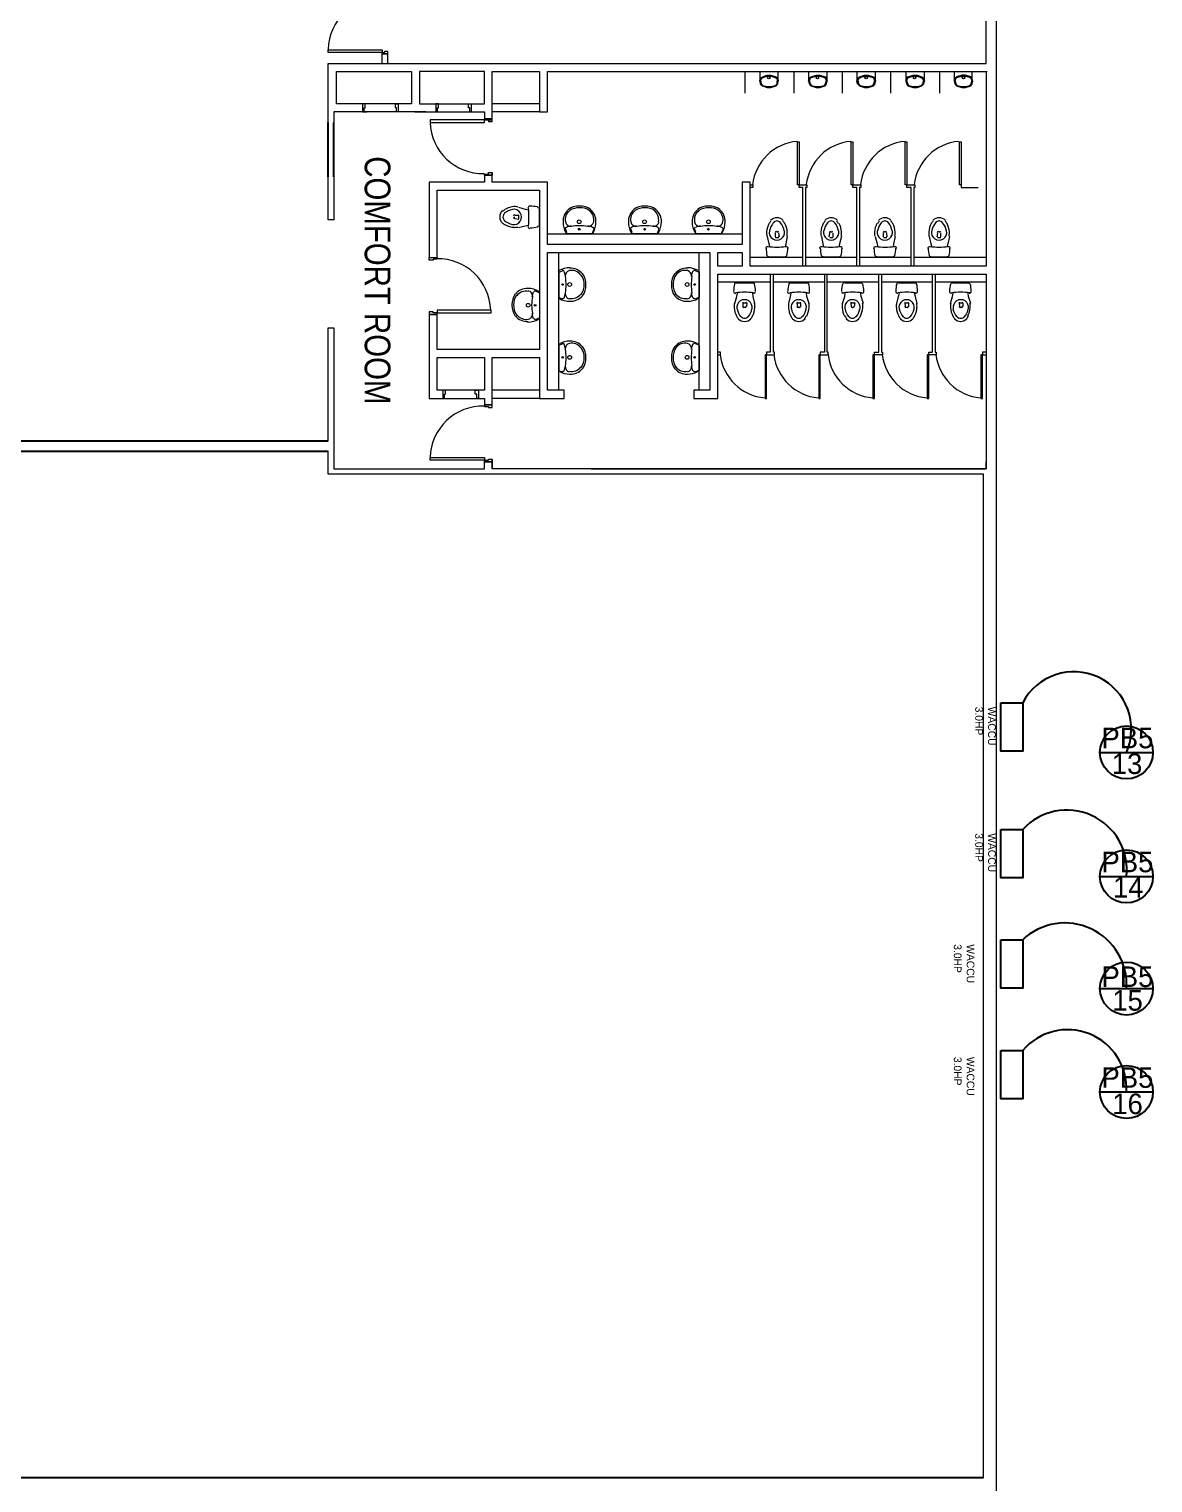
# Model space of a CAD drawing. Header units: inches. Extents: x -2 to 2474, y 1 to 287.
# Drawn here: x 1145.47 to 1180.82, y 175.76 to 221.48 of the extents above; entities that cross this region are included whole.
import ezdxf

# ---------------------------------------------------------------- set-up
doc = ezdxf.new("R2010")
doc.units = ezdxf.units.IN
doc.header["$MEASUREMENT"] = 0
for name, color, linetype in [('ACU', 6, 'Continuous'), ('NUMBER', 170, 'Continuous'), ('PDF_0', 7, 'Continuous'), ('PDF_Text', 7, 'Continuous'), ('POWER LINE', 1, 'Continuous'), ('TEXT', 82, 'Continuous')]:
    doc.layers.add(name, color=color, linetype=linetype)
doc.styles.add('PDF Arial Narrow', font='ARIALN.TTF')

msp = doc.modelspace()

# ---------------------------------------------------------------- linework, layer by layer
for p, q in [((1154.87163, 216.83072), (1154.87163, 218.53626)), ((1155.05557, 216.83072), (1155.05557, 218.53626)), ((1133.69965, 208.53209), (1154.87163, 208.53209)), ((1133.69965, 208.20936), (1154.87163, 208.20936)), ((1134.48876, 175.93119), (1175.23779, 175.93119)), ((1175.23779, 175.93119), (1175.48861, 175.93119))]:
    msp.add_line(p, q)
at = {"layer": 'PDF_0', "lineweight": 9}
for points in [[(1175.89493, 135.851), (1175.89493, 238.36735)], [(1156.56045, 220.39229), (1175.57221, 220.39229), (1175.57221, 227.3534)], [(1154.87163, 218.53626), (1154.87163, 220.39229), (1156.56045, 220.39229)], [(1156.57717, 220.39229), (1156.57717, 220.69327), (1156.74438, 220.69327), (1156.74438, 220.39229)], [(1159.7876, 219.12149), (1159.7876, 220.14147)], [(1160.03842, 218.5697), (1160.03842, 218.61986), (1160.03842, 220.14147), (1161.52659, 220.14147), (1161.52659, 218.87068), (1161.7774, 218.87068), (1161.7774, 220.14147), (1175.60565, 220.14147)], [(1167.98089, 220.14147), (1167.98089, 219.45591)], [(1168.44907, 220.14147), (1168.44907, 219.8405), (1168.46579, 219.75689), (1168.53268, 219.69001), (1168.68317, 219.63984), (1168.80021, 219.63984), (1168.96742, 219.69001), (1169.01759, 219.75689), (1169.03431, 219.8405), (1169.03431, 220.14147)], [(1168.44907, 219.8405), (1168.46579, 219.9241), (1168.53268, 219.97426), (1168.68317, 220.02443), (1168.80021, 220.02443), (1168.96742, 219.97426), (1169.01759, 219.9241), (1169.03431, 219.8405)], [(1168.48251, 219.82377), (1168.49924, 219.90738), (1168.5494, 219.95754), (1168.68317, 219.99098), (1168.80021, 219.99098), (1168.9507, 219.95754), (1169.00087, 219.90738), (1169.00087, 219.82377)], [(1169.51922, 220.14147), (1169.51922, 219.45591)], [(1169.9874, 220.14147), (1169.9874, 219.8405), (1170.00412, 219.75689), (1170.05429, 219.69001), (1170.2215, 219.63984), (1170.33854, 219.63984), (1170.50575, 219.69001), (1170.55592, 219.75689), (1170.57264, 219.8405), (1170.57264, 220.14147)], [(1169.9874, 219.8405), (1170.00412, 219.9241), (1170.05429, 219.97426), (1170.2215, 220.02443), (1170.33854, 220.02443), (1170.50575, 219.97426), (1170.55592, 219.9241), (1170.57264, 219.8405)], [(1170.02085, 219.82377), (1170.03757, 219.90738), (1170.07101, 219.95754), (1170.2215, 219.99098), (1170.33854, 219.99098), (1170.48903, 219.95754), (1170.52247, 219.90738), (1170.5392, 219.82377)], [(1171.04083, 220.14147), (1171.04083, 219.45591)], [(1171.50901, 220.14147), (1171.50901, 219.8405), (1171.52573, 219.75689), (1171.59262, 219.69001), (1171.74311, 219.63984), (1171.86015, 219.63984), (1172.02736, 219.69001), (1172.07753, 219.75689), (1172.09425, 219.8405), (1172.09425, 220.14147)], [(1171.74311, 219.63984), (1171.59262, 219.69001), (1171.52573, 219.75689), (1171.50901, 219.8405), (1171.52573, 219.9241), (1171.59262, 219.97426), (1171.74311, 220.02443), (1171.86015, 220.02443), (1172.02736, 219.97426), (1172.07753, 219.9241), (1172.09425, 219.8405)], [(1171.54245, 219.82377), (1171.55918, 219.90738), (1171.60934, 219.95754), (1171.74311, 219.99098), (1171.86015, 219.99098), (1172.01064, 219.95754), (1172.04408, 219.90738), (1172.0608, 219.82377)], [(1172.56243, 220.14147), (1172.56243, 219.45591)], [(1173.04734, 220.14147), (1173.04734, 219.8405), (1173.06406, 219.75689), (1173.11423, 219.69001), (1173.28144, 219.63984), (1173.39848, 219.63984), (1173.54897, 219.69001), (1173.61586, 219.75689), (1173.63258, 219.8405), (1173.63258, 220.14147)], [(1173.04734, 219.8405), (1173.06406, 219.9241), (1173.11423, 219.97426), (1173.28144, 220.02443), (1173.39848, 220.02443), (1173.54897, 219.97426), (1173.61586, 219.9241), (1173.63258, 219.8405)], [(1173.08078, 219.82377), (1173.09751, 219.90738), (1173.13095, 219.95754), (1173.28144, 219.99098), (1173.39848, 219.99098), (1173.53225, 219.95754), (1173.58241, 219.90738), (1173.59914, 219.82377)], [(1174.10076, 220.14147), (1174.10076, 219.45591)], [(1174.56895, 220.14147), (1174.56895, 219.8405), (1174.58567, 219.75689), (1174.63584, 219.69001), (1174.80305, 219.63984), (1174.92009, 219.63984), (1175.0873, 219.69001), (1175.13747, 219.75689), (1175.15419, 219.8405), (1175.13747, 219.9241), (1175.0873, 219.97426), (1174.92009, 220.02443), (1174.80305, 220.02443), (1174.63584, 219.97426), (1174.58567, 219.9241), (1174.56895, 219.8405)], [(1174.60239, 219.82377), (1174.61912, 219.90738), (1174.65256, 219.95754), (1174.80305, 219.99098), (1174.92009, 219.99098), (1175.07058, 219.95754), (1175.10402, 219.90738), (1175.12074, 219.82377)], [(1175.13747, 219.8405), (1175.13747, 220.14147)], [(1175.57221, 220.14147), (1175.57221, 216.5799)], [(1168.48251, 219.8405), (1168.49924, 219.75689), (1168.5494, 219.70673), (1168.68317, 219.67329), (1168.80021, 219.67329), (1168.9507, 219.70673), (1169.00087, 219.75689), (1169.00087, 219.8405)], [(1170.02085, 219.8405), (1170.03757, 219.75689), (1170.07101, 219.70673), (1170.2215, 219.67329), (1170.33854, 219.67329), (1170.48903, 219.70673), (1170.52247, 219.75689), (1170.5392, 219.8405)], [(1171.54245, 219.8405), (1171.55918, 219.75689), (1171.60934, 219.70673), (1171.74311, 219.67329), (1171.86015, 219.67329), (1172.01064, 219.70673), (1172.04408, 219.75689), (1172.0608, 219.8405)], [(1173.08078, 219.8405), (1173.09751, 219.75689), (1173.13095, 219.70673), (1173.28144, 219.67329), (1173.39848, 219.67329), (1173.53225, 219.70673), (1173.58241, 219.75689), (1173.59914, 219.8405)], [(1174.60239, 219.8405), (1174.61912, 219.75689), (1174.65256, 219.70673), (1174.80305, 219.67329), (1174.92009, 219.67329), (1175.07058, 219.70673), (1175.10402, 219.75689), (1175.12074, 219.8405)], [(1161.52659, 219.12149), (1160.03842, 219.12149)], [(1157.9483, 218.87068), (1155.05557, 218.87068), (1155.05557, 218.53626)], [(1156.00866, 218.87068), (1156.09227, 218.87068)], [(1157.59715, 218.87068), (1159.7876, 218.87068), (1159.7876, 218.61986), (1160.03842, 218.61986)], [(1158.31616, 218.87068), (1158.39976, 218.87068)], [(1161.52659, 218.87068), (1160.03842, 218.87068)], [(1155.05557, 216.83072), (1155.05557, 215.47632), (1154.87163, 215.47632), (1154.87163, 216.83072)], [(1159.7876, 216.88088), (1160.03842, 216.88088), (1159.7876, 216.88088), (1159.7876, 216.66351), (1158.04862, 216.66351), (1158.04862, 214.28913)], [(1175.57221, 216.5799), (1175.57221, 214.02159), (1168.14809, 214.02159), (1168.14809, 216.66351), (1167.89728, 216.66351), (1167.89728, 214.70715), (1161.7774, 214.70715), (1161.7774, 216.66351), (1160.03842, 216.66351), (1160.03842, 216.96449)], [(1158.29944, 214.28913), (1158.29944, 216.41269), (1161.52659, 216.41269), (1161.52659, 211.3964), (1158.29944, 211.3964), (1158.29944, 212.49998), (1158.04862, 212.49998), (1158.04862, 209.85807), (1159.7876, 209.85807), (1159.7876, 209.65742), (1160.03842, 209.65742)], [(1168.14809, 216.5799), (1168.2317, 216.5799), (1168.2317, 216.4963), (1168.14809, 216.4963)], [(1169.80347, 214.02159), (1169.80347, 216.4963), (1169.68643, 216.4963), (1169.68643, 216.5799), (1169.93724, 216.5799), (1169.93724, 216.4963), (1169.88708, 216.4963), (1169.88708, 214.02159)], [(1171.50901, 214.02159), (1171.50901, 216.4963), (1171.37524, 216.4963), (1171.37524, 216.5799), (1171.62606, 216.5799), (1171.62606, 216.4963), (1171.59262, 216.4963), (1171.59262, 214.02159)], [(1173.21455, 214.02159), (1173.21455, 216.4963), (1173.08078, 216.4963), (1173.08078, 216.5799), (1173.3316, 216.5799), (1173.3316, 216.4963), (1173.29816, 216.4963), (1173.29816, 214.02159)], [(1174.78633, 216.5799), (1174.78633, 216.4963), (1175.3214, 216.4963)], [(1160.85775, 215.87762), (1161.07512, 215.81074), (1161.19217, 215.79402)], [(1161.50986, 215.82746), (1161.50986, 215.29239)], [(1160.72398, 215.57665), (1160.72398, 215.5432)], [(1160.87447, 215.50976), (1160.87447, 215.61009), (1160.75742, 215.61009)], [(1160.87447, 215.49304), (1160.75742, 215.50976)], [(1160.85775, 215.24223), (1161.07512, 215.29239), (1161.19217, 215.30911)], [(1161.7774, 215.04157), (1167.89728, 215.04157)], [(1162.37936, 215.07502), (1162.34591, 215.17534)], [(1163.18196, 215.04157), (1162.78066, 215.04157), (1162.39608, 215.04157)], [(1163.19868, 215.07502), (1163.23213, 215.17534)], [(1164.43604, 215.07502), (1164.40259, 215.17534)], [(1165.23864, 215.04157), (1164.83734, 215.04157), (1164.45276, 215.04157)], [(1165.23864, 215.07502), (1165.28881, 215.17534)], [(1166.44255, 215.07502), (1166.40911, 215.17534)], [(1167.24516, 215.04157), (1166.84386, 215.04157), (1166.45928, 215.04157)], [(1167.26188, 215.07502), (1167.29532, 215.17534)], [(1168.68317, 214.95797), (1168.73333, 214.72388), (1168.76677, 214.62355)], [(1168.9507, 214.94125), (1168.9507, 215.05829)], [(1168.9507, 214.92453), (1169.05103, 214.92453)], [(1169.01759, 215.09174), (1168.98414, 215.09174)], [(1169.06775, 214.94125), (1169.05103, 215.05829)], [(1169.31856, 214.95797), (1169.2684, 214.72388), (1169.25168, 214.62355)], [(1170.38871, 214.95797), (1170.43887, 214.72388), (1170.45559, 214.62355)], [(1170.63952, 214.94125), (1170.65624, 215.05829)], [(1170.65624, 214.92453), (1170.75657, 214.92453)], [(1170.72313, 215.09174), (1170.68968, 215.09174)], [(1170.75657, 214.94125), (1170.75657, 215.05829)], [(1171.0241, 214.95797), (1170.95722, 214.72388), (1170.9405, 214.62355)], [(1172.07753, 214.95797), (1172.14441, 214.72388), (1172.16113, 214.62355)], [(1172.34506, 214.94125), (1172.34506, 215.05829)], [(1172.34506, 214.92453), (1172.44539, 214.92453)], [(1172.41195, 215.09174), (1172.3785, 215.09174)], [(1172.46211, 214.94125), (1172.44539, 215.05829)], [(1172.71292, 214.95797), (1172.66276, 214.72388), (1172.64604, 214.62355)], [(1173.78307, 214.95797), (1173.83323, 214.72388), (1173.86667, 214.62355)], [(1174.03388, 214.94125), (1174.0506, 215.05829)], [(1174.0506, 214.92453), (1174.15093, 214.92453)], [(1174.11749, 215.09174), (1174.08404, 215.09174)], [(1174.15093, 214.94125), (1174.15093, 215.05829)], [(1174.41846, 214.95797), (1174.3683, 214.72388), (1174.33486, 214.62355)], [(1160.03842, 209.57381), (1160.03842, 211.14558), (1161.52659, 211.14558), (1161.52659, 209.85807), (1162.29575, 209.85807), (1162.29575, 210.1256), (1161.7774, 210.1256), (1161.7774, 214.45634), (1166.8773, 214.45634), (1166.8773, 210.1256), (1166.37567, 210.1256), (1166.37567, 209.85807), (1167.12811, 209.85807), (1167.12811, 213.77078), (1175.57221, 213.77078), (1175.57221, 207.6509), (1160.03842, 207.6509), (1160.03842, 207.95188)], [(1162.12854, 210.1256), (1162.12854, 214.45634)], [(1166.54288, 210.1256), (1166.54288, 214.45634)], [(1169.80347, 214.28913), (1168.14809, 214.28913)], [(1169.2684, 214.30585), (1168.73333, 214.30585)], [(1171.50901, 214.28913), (1169.88708, 214.28913)], [(1170.97394, 214.30585), (1170.43887, 214.30585)], [(1173.21455, 214.28913), (1171.59262, 214.28913)], [(1172.66276, 214.30585), (1172.12769, 214.30585)], [(1175.57221, 214.28913), (1173.29816, 214.28913)], [(1174.3683, 214.30585), (1173.83323, 214.30585)], [(1162.12854, 213.82094), (1162.12854, 213.43636), (1162.12854, 213.03506)], [(1162.14526, 213.83766), (1162.24559, 213.8711)], [(1166.52616, 213.83766), (1166.42583, 213.8711)], [(1166.54288, 213.82094), (1166.54288, 213.43636), (1166.54288, 213.03506)], [(1168.78349, 213.51996), (1167.12811, 213.51996)], [(1168.24842, 213.48652), (1167.71335, 213.48652)], [(1168.78349, 213.77078), (1168.78349, 211.31279), (1168.66645, 211.31279), (1168.66645, 211.22919), (1168.91726, 211.22919), (1168.91726, 211.31279), (1168.88382, 211.31279), (1168.88382, 213.77078)], [(1170.48903, 213.51996), (1168.88382, 213.51996)], [(1169.95396, 213.48652), (1169.41889, 213.48652)], [(1170.48903, 213.77078), (1170.48903, 211.31279), (1170.35526, 211.31279), (1170.35526, 211.22919), (1170.60608, 211.22919), (1170.60608, 211.31279), (1170.57264, 211.31279), (1170.57264, 213.77078)], [(1172.19457, 213.51996), (1170.57264, 213.51996)], [(1171.64278, 213.48652), (1171.12443, 213.48652)], [(1172.27818, 213.77078), (1172.27818, 211.31279), (1172.31162, 211.31279), (1172.31162, 211.22919), (1172.0608, 211.22919), (1172.0608, 211.31279), (1172.19457, 211.31279), (1172.19457, 213.77078)], [(1173.88339, 213.51996), (1172.27818, 213.51996)], [(1173.34832, 213.48652), (1172.81325, 213.48652)], [(1173.967, 213.77078), (1173.967, 211.31279), (1174.00044, 211.31279), (1174.00044, 211.22919), (1173.76635, 211.22919), (1173.76635, 211.31279), (1173.88339, 211.31279), (1173.88339, 213.77078)], [(1175.57221, 213.51996), (1173.967, 213.51996)], [(1175.03714, 213.48652), (1174.51879, 213.48652)], [(1161.50986, 213.18554), (1161.40954, 213.23571)], [(1161.52659, 213.18554), (1161.52659, 212.78424), (1161.52659, 212.39966)], [(1162.14526, 213.03506), (1162.24559, 212.98489)], [(1166.52616, 213.03506), (1166.42583, 212.98489)], [(1167.66319, 212.85112), (1167.73007, 213.0685), (1167.74679, 213.16882)], [(1168.29858, 212.85112), (1168.24842, 213.0685), (1168.2317, 213.16882)], [(1169.36873, 212.85112), (1169.41889, 213.0685), (1169.43561, 213.16882)], [(1170.00412, 212.85112), (1169.93724, 213.0685), (1169.92052, 213.16882)], [(1171.05755, 212.85112), (1171.12443, 213.0685), (1171.14115, 213.16882)], [(1171.70966, 212.85112), (1171.64278, 213.0685), (1171.62606, 213.16882)], [(1172.76309, 212.85112), (1172.81325, 213.0685), (1172.84669, 213.16882)], [(1173.39848, 212.85112), (1173.34832, 213.0685), (1173.31488, 213.16882)], [(1174.45191, 212.85112), (1174.51879, 213.0685), (1174.53551, 213.16882)], [(1175.0873, 212.85112), (1175.02042, 213.0685), (1175.0037, 213.16882)], [(1167.93072, 212.7508), (1167.93072, 212.86785), (1168.03105, 212.86785)], [(1167.99761, 212.71736), (1167.96416, 212.71736)], [(1168.04777, 212.86785), (1168.03105, 212.7508)], [(1169.61954, 212.86785), (1169.63626, 212.7508)], [(1169.63626, 212.86785), (1169.73659, 212.86785), (1169.73659, 212.7508)], [(1169.70315, 212.71736), (1169.6697, 212.71736)], [(1171.3418, 212.7508), (1171.32508, 212.86785), (1171.42541, 212.86785)], [(1171.39197, 212.71736), (1171.37524, 212.71736)], [(1171.44213, 212.86785), (1171.42541, 212.7508)], [(1173.0139, 212.86785), (1173.03062, 212.7508)], [(1173.03062, 212.86785), (1173.13095, 212.86785), (1173.13095, 212.7508)], [(1173.09751, 212.71736), (1173.06406, 212.71736)], [(1174.71944, 212.86785), (1174.73616, 212.7508)], [(1174.73616, 212.86785), (1174.83649, 212.86785), (1174.83649, 212.7508)], [(1174.80305, 212.71736), (1174.7696, 212.71736)], [(1161.50986, 212.38294), (1161.40954, 212.3495)], [(1154.87163, 208.53209), (1154.87163, 212.08196), (1155.05557, 212.08196), (1155.05557, 207.6509), (1159.7876, 207.6509), (1159.7876, 207.86827), (1160.03842, 207.86827), (1160.03842, 207.6509)], [(1162.12854, 211.53017), (1162.12854, 211.14558), (1162.12854, 210.74428)], [(1162.14526, 211.54689), (1162.24559, 211.58033)], [(1166.52616, 211.54689), (1166.42583, 211.58033)], [(1166.54288, 211.53017), (1166.54288, 211.14558), (1166.54288, 210.74428)], [(1167.12811, 211.22919), (1167.21172, 211.22919), (1167.21172, 211.31279), (1167.12811, 211.31279)], [(1175.57221, 211.31279), (1175.45516, 211.31279), (1175.45516, 211.22919), (1175.57221, 211.22919)], [(1162.14526, 210.72756), (1162.24559, 210.69412)], [(1166.52616, 210.72756), (1166.42583, 210.69412)], [(1158.53353, 209.85807), (1158.61713, 209.85807)], [(1161.52659, 210.1256), (1160.03842, 210.1256)], [(1161.52659, 209.85807), (1160.03842, 209.85807)], [(1154.87163, 207.48369), (1154.87163, 208.20936)], [(1159.7876, 207.86827), (1160.03842, 207.86827)], [(1163.14852, 207.6509), (1175.57221, 207.6509), (1175.57221, 207.86827)], [(1175.48861, 207.48369), (1154.87163, 207.48369)], [(1175.48861, 175.93119), (1175.48861, 207.48369)]]:
    msp.add_lwpolyline(points, dxfattribs=at)
for points in [[(1156.57717, 220.82703), (1156.57717, 220.74343), (1154.87163, 220.74343), (1154.87163, 220.82703)], [(1156.57717, 220.69327), (1156.57717, 220.74343), (1156.66078, 220.74343), (1156.66078, 220.77687), (1156.74438, 220.77687), (1156.74438, 220.69327)], [(1155.13917, 220.14147), (1157.49683, 220.14147), (1157.49683, 219.12149), (1155.13917, 219.12149)], [(1157.74764, 220.14147), (1157.74764, 219.12149), (1159.7876, 219.12149), (1159.7876, 220.14147)], [(1155.9585, 218.87068), (1156.00866, 218.87068), (1156.00866, 219.00445), (1156.0421, 219.00445), (1156.0421, 219.12149), (1155.9585, 219.12149)], [(1157.0788, 218.87068), (1157.02864, 218.87068), (1157.02864, 219.00445), (1156.9952, 219.00445), (1156.9952, 219.12149), (1157.0788, 219.12149)], [(1158.26599, 218.87068), (1158.31616, 218.87068), (1158.31616, 219.00445), (1158.3496, 219.00445), (1158.3496, 219.12149), (1158.26599, 219.12149)], [(1159.36958, 218.87068), (1159.33614, 218.87068), (1159.33614, 219.00445), (1159.28597, 219.00445), (1159.28597, 219.12149), (1159.36958, 219.12149)], [(1159.7876, 218.53626), (1159.7876, 218.61986), (1158.08206, 218.61986), (1158.08206, 218.53626)], [(1159.7876, 218.65331), (1159.7876, 218.61986), (1159.92137, 218.61986), (1159.92137, 218.5697), (1160.03842, 218.5697), (1160.03842, 218.65331)], [(1169.68643, 217.9343), (1169.68643, 216.5799), (1169.63626, 216.5799), (1169.63626, 217.9343)], [(1171.37524, 217.9343), (1171.37524, 216.5799), (1171.32508, 216.5799), (1171.32508, 217.9343)], [(1173.08078, 217.9343), (1173.08078, 216.5799), (1173.03062, 216.5799), (1173.03062, 217.9343)], [(1174.78633, 217.9343), (1174.78633, 216.5799), (1174.73616, 216.5799), (1174.73616, 217.9343)], [(1159.7876, 216.88088), (1159.7876, 216.91432), (1159.92137, 216.91432), (1159.92137, 216.96449), (1160.03842, 216.96449), (1160.03842, 216.88088)], [(1167.12811, 214.02159), (1167.12811, 214.45634), (1167.89728, 214.45634), (1167.89728, 214.02159)], [(1158.29944, 214.28913), (1158.29944, 214.23897), (1158.18239, 214.23897), (1158.18239, 214.20552), (1158.04862, 214.20552), (1158.04862, 214.28913)], [(1158.29944, 212.49998), (1158.29944, 212.55015), (1158.18239, 212.55015), (1158.18239, 212.58359), (1158.04862, 212.58359), (1158.04862, 212.49998)], [(1158.29944, 212.63375), (1158.29944, 212.55015), (1160.00498, 212.55015), (1160.00498, 212.63375)], [(1168.66645, 209.85807), (1168.66645, 211.22919), (1168.61628, 211.22919), (1168.61628, 209.85807)], [(1170.35526, 209.85807), (1170.35526, 211.22919), (1170.3051, 211.22919), (1170.3051, 209.85807)], [(1172.0608, 209.85807), (1172.0608, 211.22919), (1172.01064, 211.22919), (1172.01064, 209.85807)], [(1173.76635, 209.85807), (1173.76635, 211.22919), (1173.71618, 211.22919), (1173.71618, 209.85807)], [(1175.45516, 209.85807), (1175.45516, 211.22919), (1175.405, 211.22919), (1175.405, 209.85807)], [(1159.7876, 211.14558), (1159.7876, 210.1256), (1158.29944, 210.1256), (1158.29944, 211.14558)], [(1158.48337, 209.85807), (1158.53353, 209.85807), (1158.53353, 209.99184), (1158.56697, 209.99184), (1158.56697, 210.1256), (1158.48337, 210.1256)], [(1159.60367, 209.85807), (1159.55351, 209.85807), (1159.55351, 209.99184), (1159.50335, 209.99184), (1159.50335, 210.1256), (1159.60367, 210.1256)], [(1159.7876, 209.65742), (1159.7876, 209.60725), (1159.92137, 209.60725), (1159.92137, 209.57381), (1160.03842, 209.57381), (1160.03842, 209.65742)], [(1159.7876, 208.00204), (1159.7876, 207.91843), (1158.08206, 207.91843), (1158.08206, 208.00204)], [(1159.7876, 207.86827), (1159.7876, 207.91843), (1159.92137, 207.91843), (1159.92137, 207.95188), (1160.03842, 207.95188), (1160.03842, 207.86827)]]:
    msp.add_lwpolyline(points, close=True, dxfattribs=at)
for points in [[(1160.35706, 215.76704, 0.20185978), (1160.27252, 215.57041, 0.20185978), (1160.35706, 215.36953)], [(1160.84599, 215.88615, 0.05737522), (1160.71801, 215.89261, 0.10386201), (1160.45706, 215.81776)], [(1161.49314, 215.83582, 0.35055931), (1161.46035, 215.88208, 0.05035258), (1161.22516, 215.9108)], [(1162.4382, 215.80426, 0.2414857), (1162.26239, 215.41126, 0.13673329), (1162.35231, 215.06822)], [(1163.04423, 215.27611, 0.36843856), (1163.22754, 215.41136, 0.29106267), (1163.08736, 215.773, 0.15470124), (1162.78271, 215.86087, 0.15474561), (1162.47395, 215.76825, 0.29106267), (1162.33652, 215.41246, 0.36843856), (1162.51709, 215.27611)], [(1163.20901, 215.06822, 0.13673329), (1163.29893, 215.41126, 0.2414857), (1163.12312, 215.80426)], [(1164.49488, 215.80426, 0.2414857), (1164.31907, 215.41126, 0.13673329), (1164.40899, 215.06822)], [(1165.14401, 215.76828, 0.15470124), (1164.83939, 215.86087, 0.15474561), (1164.53063, 215.76825, 0.29106267), (1164.39321, 215.41246, 0.36843856), (1164.57377, 215.27611)], [(1165.26569, 215.06822, 0.13673329), (1165.35561, 215.41126, 0.2414857), (1165.1798, 215.80426)], [(1166.5014, 215.80426, 0.2414857), (1166.32559, 215.41126, 0.13673329), (1166.41551, 215.06822)], [(1167.10743, 215.27611, 0.36843856), (1167.29074, 215.41136, 0.29106267), (1167.15056, 215.773, 0.15470124), (1166.84591, 215.86087, 0.15474561), (1166.53714, 215.76825, 0.29106267), (1166.39972, 215.41246, 0.36843856), (1166.58029, 215.27611)], [(1167.27221, 215.06822, 0.13673329), (1167.36213, 215.41126, 0.2414857), (1167.18632, 215.80426)], [(1160.42691, 215.67985, 0.23140141), (1160.37284, 215.5673, 0.23140141), (1160.42691, 215.45672)], [(1160.45706, 215.31881, 0.10386197), (1160.71429, 215.24327, 0.0573518), (1160.84605, 215.25044)], [(1168.74304, 215.35865, 0.10387044), (1168.66749, 215.10142, 0.05739275), (1168.67466, 214.96966)], [(1169.19124, 215.45868, 0.20179111), (1168.99459, 215.5432, 0.20184071), (1168.79375, 215.45865)], [(1169.22396, 215.13022, 0.1194189), (1169.10406, 215.38881, 0.23135063), (1168.99152, 215.44288, 0.23135507), (1168.88094, 215.3888)], [(1169.31035, 214.96966, 0.05739275), (1169.31683, 215.09776, 0.10386785), (1169.24194, 215.35872)], [(1170.44858, 215.35865, 0.10387044), (1170.37303, 215.10142, 0.05739275), (1170.3802, 214.96966)], [(1170.89678, 215.45868, 0.20179111), (1170.70013, 215.5432, 0.20184071), (1170.49929, 215.45865)], [(1170.9295, 215.13022, 0.1194189), (1170.80961, 215.38881, 0.23135063), (1170.69707, 215.44288, 0.23135507), (1170.58648, 215.3888)], [(1171.01589, 214.96966, 0.05739275), (1171.02237, 215.09776, 0.10386785), (1170.94748, 215.35872)], [(1172.1374, 215.35865, 0.10386481), (1172.06185, 215.10142, 0.05736955), (1172.06902, 214.96966)], [(1172.5856, 215.45868, 0.20179393), (1172.38895, 215.5432, 0.20184707), (1172.18811, 215.45865)], [(1172.61832, 215.13022, 0.11942351), (1172.49842, 215.38881, 0.2313559), (1172.38588, 215.44288, 0.23135843), (1172.2753, 215.3888)], [(1172.70471, 214.96966, 0.05736955), (1172.71119, 215.09776, 0.10386243), (1172.6363, 215.35872)], [(1173.84294, 215.35865, 0.10386481), (1173.76739, 215.10142, 0.05736955), (1173.77456, 214.96966)], [(1174.29114, 215.45868, 0.20179393), (1174.09449, 215.5432, 0.20184706), (1173.89365, 215.45865)], [(1174.32386, 215.13022, 0.11942351), (1174.20396, 215.38881, 0.2313559), (1174.09142, 215.44288, 0.23135843), (1173.98084, 215.3888)], [(1174.41025, 214.96966, 0.05736955), (1174.41673, 215.09776, 0.10386243), (1174.34184, 215.35872)], [(1161.22528, 215.22577, 0.0503527), (1161.46047, 215.25452, 0.35042989), (1161.49314, 215.30075)], [(1163.03829, 215.26618, 0.04809436), (1162.77805, 215.29237, 0.04809382), (1162.5229, 215.26615)], [(1165.09497, 215.26618, 0.04809436), (1164.83473, 215.29237, 0.04809382), (1164.57958, 215.26615)], [(1167.10149, 215.26618, 0.04809436), (1166.84125, 215.29237, 0.04809382), (1166.5861, 215.26615)], [(1168.64973, 214.5805, -0.45956068), (1168.71409, 214.64076, 0.03553317), (1168.99705, 214.62366)], [(1168.64999, 214.59043, 0.05037834), (1168.67874, 214.35525, 0.350469), (1168.72497, 214.32257)], [(1168.98796, 214.62366, 0.03553317), (1169.27092, 214.64076, -0.45964999), (1169.33527, 214.58052)], [(1169.26004, 214.32257, 0.350469), (1169.30627, 214.35525, 0.05037834), (1169.33502, 214.59043)], [(1170.33855, 214.5805, -0.45956068), (1170.4029, 214.64076, 0.03553317), (1170.68587, 214.62366)], [(1170.35553, 214.59043, 0.05037834), (1170.38428, 214.35525, 0.350469), (1170.43051, 214.32257)], [(1170.6935, 214.62366, 0.03553317), (1170.97646, 214.64076, -0.45964999), (1171.04081, 214.58052)], [(1170.96558, 214.32257, 0.350469), (1171.01181, 214.35525, 0.05037834), (1171.04056, 214.59043)], [(1172.04409, 214.58051, -0.45951682), (1172.10845, 214.64076, 0.03553349), (1172.39141, 214.62366)], [(1172.04434, 214.59043, 0.05036547), (1172.0731, 214.35525, 0.35046899), (1172.11933, 214.32257)], [(1172.39904, 214.62366, 0.03553349), (1172.682, 214.64076, -0.45966086), (1172.74635, 214.58052)], [(1172.6544, 214.32257, 0.350469), (1172.70063, 214.35525, 0.05036547), (1172.72939, 214.59043)], [(1173.74963, 214.58051, -0.45951682), (1173.81399, 214.64076, 0.03553349), (1174.09695, 214.62366)], [(1173.74988, 214.59043, 0.05036547), (1173.77864, 214.35525, 0.350469), (1173.82487, 214.32257)], [(1174.08786, 214.62366, 0.03553349), (1174.37082, 214.64076, -0.45966086), (1174.43517, 214.58052)], [(1174.35994, 214.32257, 0.350469), (1174.40617, 214.35525, 0.05036547), (1174.43493, 214.59043)], [(1162.29533, 213.02457, 0.05471395), (1162.3364, 213.1786, 0.04810038), (1162.36262, 213.43401, 0.04808825), (1162.33637, 213.69424)], [(1162.82651, 213.74308, 0.29103972), (1162.46488, 213.88324, 0.36841023), (1162.32963, 213.69993)], [(1162.8385, 213.12965, 0.15476727), (1162.93111, 213.4384, 0.15476727), (1162.8385, 213.74307)], [(1166.30835, 213.69993, 0.36841023), (1166.1731, 213.88324, 0.29105095), (1165.81145, 213.74305, 0.15476727), (1165.72359, 213.4384, 0.15476727), (1165.8162, 213.12965)], [(1166.3183, 213.69411, 0.04810038), (1166.29208, 213.43388, 0.04810038), (1166.3183, 213.1786)], [(1167.70499, 213.50324, 0.35046899), (1167.65876, 213.47057, 0.05037834), (1167.63001, 213.23538)], [(1168.31504, 213.2355, 0.05038732), (1168.28626, 213.47067, 0.3505007), (1168.24006, 213.50324)], [(1169.41053, 213.50324, 0.350469), (1169.3643, 213.47057, 0.05037834), (1169.33555, 213.23538)], [(1170.02058, 213.2355, 0.05038732), (1169.9918, 213.47067, 0.35050071), (1169.9456, 213.50324)], [(1172.80489, 213.50324, 0.350469), (1172.75866, 213.47057, 0.05036547), (1172.7299, 213.23538)], [(1173.41494, 213.2355, 0.05038091), (1173.38616, 213.47067, 0.35052995), (1173.33996, 213.50324)], [(1160.7999, 213.10767, 0.15476727), (1160.70729, 212.803, 0.15476727), (1160.7999, 212.49425)], [(1161.49988, 213.22934, 0.13671889), (1161.15689, 213.31923, 0.2414674), (1160.76391, 213.14342)], [(1161.30201, 213.05872, 0.04810038), (1161.27578, 212.79848, 0.04810038), (1161.30201, 212.54321)], [(1162.13847, 213.00801, 0.13676713), (1162.48151, 212.91809, 0.24149897), (1162.8745, 213.09391)], [(1165.7802, 213.09391, 0.24149897), (1166.17319, 212.91809, 0.13676713), (1166.51623, 213.00801)], [(1160.81188, 212.49427, 0.29108718), (1161.17352, 212.35408, 0.36841023), (1161.30878, 212.53739)], [(1167.77377, 212.36716, 0.20184071), (1167.97464, 212.28261, 0.20184071), (1168.17128, 212.36716)], [(1167.86096, 212.43702, 0.2313346), (1167.97154, 212.38294, 0.2313346), (1168.08409, 212.43702)], [(1169.47931, 212.36716, 0.20184071), (1169.68018, 212.28261, 0.20184071), (1169.87682, 212.36716)], [(1169.5665, 212.43702, 0.2313346), (1169.67709, 212.38294, 0.2313346), (1169.78963, 212.43702)], [(1171.16813, 212.36716, 0.20183965), (1171.369, 212.28261, 0.20184706), (1171.56564, 212.36716)], [(1171.25532, 212.43702, 0.2313365), (1171.3659, 212.38294, 0.23134521), (1171.47845, 212.43702)], [(1172.87367, 212.36716, 0.20184707), (1173.07454, 212.28261, 0.20184707), (1173.27118, 212.36716)], [(1172.96086, 212.43702, 0.23134521), (1173.07144, 212.38294, 0.23134521), (1173.18399, 212.43702)], [(1162.87447, 211.48807, 0.2414837), (1162.48145, 211.66385, 0.13672316), (1162.13847, 211.57393)], [(1166.51617, 211.57396, 0.13671889), (1166.17319, 211.66385, 0.2414674), (1165.7802, 211.48804)], [(1162.29533, 210.7338, 0.05471395), (1162.3364, 210.88783, 0.04810038), (1162.36262, 211.14323, 0.04808825), (1162.33637, 211.40347)], [(1162.82651, 211.45231, 0.29103972), (1162.46488, 211.59246, 0.36841023), (1162.32963, 211.40915)], [(1162.8385, 210.83888, 0.15476727), (1162.93111, 211.14763, 0.15476727), (1162.8385, 211.45229)], [(1166.30835, 211.40915, 0.36841023), (1166.1731, 211.59246, 0.29105095), (1165.81145, 211.45228, 0.15476727), (1165.72359, 211.14763, 0.15476727), (1165.8162, 210.83888)], [(1166.3183, 211.40334, 0.04810038), (1166.29208, 211.1431, 0.04810038), (1166.3183, 210.88783)], [(1162.13847, 210.71724, 0.13676713), (1162.48151, 210.62732, 0.24149897), (1162.8745, 210.80313)], [(1165.7802, 210.80313, 0.24149897), (1166.17319, 210.62732, 0.13676713), (1166.51623, 210.71724)]]:
    msp.add_lwpolyline(points, format="xyb", dxfattribs=at)
for centre, radius in [((1168.74169, 219.94918), 0.0418), ((1170.2633, 219.94918), 0.0418), ((1171.80163, 219.94918), 0.0418), ((1173.32324, 219.94918), 0.0418), ((1174.86157, 219.94918), 0.0418), ((1162.7723, 215.41779), 0.05853), ((1164.82898, 215.41779), 0.05853), ((1166.8355, 215.41779), 0.05853), ((1162.7723, 215.1837), 0.02509), ((1164.82898, 215.1837), 0.02509), ((1166.8355, 215.1837), 0.02509), ((1162.47132, 213.44472), 0.05853), ((1166.16666, 213.44472), 0.05853), ((1162.25395, 213.44472), 0.02509), ((1166.40076, 213.44472), 0.02509), ((1161.16709, 212.7926), 0.05853), ((1161.38446, 212.7926), 0.02509), ((1162.47132, 211.15394), 0.05853), ((1166.16666, 211.15394), 0.05853), ((1162.25395, 211.15394), 0.02509), ((1166.40076, 211.15394), 0.02509)]:
    msp.add_circle(centre, radius, dxfattribs=at)
for centre, radius, start, end in [((1156.53536, 220.78523), 1.66373, 88.873573, 178.264436), ((1159.7458, 218.59478), 1.66373, 181.735566, 271.131799), ((1169.76167, 216.40434), 1.54669, 94.954711, 173.281919), ((1171.45049, 216.40434), 1.54669, 94.954711, 173.281919), ((1173.15603, 216.40434), 1.54669, 94.954696, 173.28185), ((1174.84484, 216.40434), 1.54669, 94.954696, 173.28185), ((1160.61527, 215.46803), 0.37615, 116.797244, 132.917577), ((1160.78247, 215.21723), 0.59351, 101.039653, 128.284607), ((1160.71563, 215.56826), 0.24243, 258.954788, 101.045212), ((1161.21725, 215.85251), 0.05856, 88.806397, 187.51181), ((1159.19384, 215.58502), 1.99832, 359.390133, 7.524964), ((1162.75556, 215.35095), 0.56011, 87.740208, 125.403763), ((1162.80576, 215.35092), 0.56014, 54.602525, 92.264897), ((1164.81224, 215.35095), 0.56011, 87.740208, 125.403763), ((1164.86244, 215.35092), 0.56014, 54.602525, 92.264897), ((1164.91259, 215.48469), 0.35949, 348.409336, 53.322561), ((1166.81876, 215.35095), 0.56011, 87.740208, 125.403763), ((1166.86895, 215.35092), 0.56014, 54.602525, 92.264897), ((1160.61527, 215.65182), 0.37615, 227.082423, 243.202756), ((1160.78247, 215.91934), 0.59351, 231.715393, 258.960347), ((1160.74724, 215.59289), 0.0418, 94.315444, 180.003055), ((1160.74724, 215.55943), 0.0418, 179.999978, 264.660631), ((1160.86615, 215.61846), 0.00832, 359.915228, 94.062527), ((1160.86611, 215.51812), 0.00836, 269.984941, 0.015055), ((1159.19384, 215.55155), 1.99832, 352.475036, 0.609867), ((1165.11325, 215.45123), 0.17556, 265.969931, 346.872901), ((1169.07627, 215.18359), 0.37642, 137.091259, 153.2001), ((1169.34367, 215.01648), 0.59362, 141.718823, 168.95774), ((1168.90869, 215.18353), 0.37649, 26.810671, 42.915402), ((1170.78181, 215.18359), 0.37642, 137.091259, 153.2001), ((1171.04921, 215.01648), 0.59362, 141.718823, 168.95774), ((1170.59751, 215.18353), 0.37649, 26.810671, 42.915402), ((1172.4874, 215.18357), 0.37648, 137.093437, 153.199741), ((1172.73805, 215.01647), 0.59365, 141.719386, 168.95717), ((1172.30306, 215.18354), 0.37648, 26.809672, 42.914582), ((1174.17622, 215.18357), 0.37648, 137.093437, 153.199741), ((1174.44359, 215.01647), 0.59365, 141.719386, 168.95717), ((1174.0086, 215.18354), 0.37648, 26.809672, 42.914582), ((1161.21727, 215.26731), 0.05855, 172.48819, 271.216072), ((1162.37099, 215.20043), 0.0418, 108.035724, 200.582998), ((1162.38773, 215.10012), 0.04182, 216.544332, 271.766394), ((1162.6386, 214.5483), 0.74411, 98.72257, 111.252337), ((1162.92304, 214.5492), 0.74315, 68.751248, 81.296859), ((1163.17359, 215.10012), 0.04182, 268.233605, 323.455669), ((1163.19031, 215.20043), 0.04181, 339.417002, 71.964276), ((1164.42767, 215.20043), 0.0418, 108.035723, 200.582999), ((1164.67856, 214.5483), 0.74411, 98.72257, 111.252337), ((1164.44441, 215.10012), 0.04182, 216.544332, 271.766394), ((1164.97973, 214.5492), 0.74315, 68.751248, 81.296859), ((1165.23027, 215.10012), 0.04182, 268.233606, 323.455669), ((1165.23027, 215.20043), 0.04181, 339.417002, 71.964276), ((1166.43419, 215.20043), 0.0418, 108.035723, 200.582998), ((1166.45093, 215.10012), 0.04182, 216.544332, 271.766394), ((1166.7018, 214.5483), 0.74411, 98.72257, 111.252338), ((1166.98624, 214.5492), 0.74315, 68.751248, 81.296859), ((1167.23679, 215.10012), 0.04182, 268.233606, 323.455668), ((1167.25351, 215.20043), 0.04181, 339.417002, 71.964276), ((1168.99252, 215.08338), 0.24247, 168.959027, 11.040973), ((1168.94234, 214.94961), 0.00836, 179.984935, 270.015068), ((1168.97579, 215.06665), 0.04181, 90.002388, 174.661231), ((1169.00774, 215.07451), 0.0418, 4.315444, 90.003055), ((1169.04268, 214.94958), 0.00834, 269.933248, 4.345822), ((1170.69806, 215.08338), 0.24247, 168.959027, 11.040973), ((1170.64788, 214.94961), 0.00836, 179.984945, 270.015056), ((1170.68133, 215.06665), 0.04181, 90.002387, 174.661232), ((1170.71335, 215.07451), 0.0418, 4.315444, 90.003055), ((1170.74822, 214.94958), 0.00834, 269.933275, 4.34583), ((1172.38687, 215.08338), 0.24246, 168.957488, 11.042512), ((1172.3367, 214.94961), 0.00836, 179.984937, 270.015064), ((1172.37015, 215.06665), 0.0418, 90.002752, 174.663663), ((1172.40224, 215.07451), 0.0418, 4.315444, 90.003055), ((1172.43704, 214.94958), 0.00833, 269.923792, 4.350736), ((1174.09241, 215.08338), 0.24246, 168.957488, 11.042512), ((1174.04224, 214.94961), 0.00836, 179.984926, 270.015074), ((1174.07569, 215.06665), 0.0418, 90.002752, 174.663662), ((1174.10785, 215.07451), 0.0418, 4.315444, 90.003055), ((1174.14258, 214.94958), 0.00833, 269.923819, 4.350723), ((1158.32452, 212.59195), 1.66373, 1.741162, 91.131858), ((1162.47132, 213.31097), 0.66046, 89.120642, 120.262194), ((1162.50477, 213.4782), 0.47651, 39.119047, 93.423392), ((1166.14994, 213.47817), 0.47654, 86.583178, 140.883992), ((1166.18338, 213.31095), 0.66048, 59.743725, 90.884317), ((1162.1536, 213.82931), 0.04178, 126.515266, 181.800717), ((1162.25392, 213.846), 0.04183, 18.063642, 110.553921), ((1161.60188, 213.59521), 0.74404, 8.723821, 21.254612), ((1162.42115, 213.46143), 0.56016, 357.736949, 35.403097), ((1166.23355, 213.46143), 0.56016, 144.596903, 182.263051), ((1167.0363, 213.59518), 0.74423, 158.75423, 171.281253), ((1166.40076, 213.846), 0.04183, 69.446079, 161.951268), ((1166.48438, 213.82931), 0.04178, 358.199283, 53.484735), ((1171.11608, 213.46143), 0.04181, 90.00945, 167.265377), ((1171.63443, 213.46145), 0.04179, 12.741003, 90.00937), ((1174.51044, 213.46143), 0.04181, 90.00945, 167.265377), ((1175.01207, 213.46145), 0.04179, 12.741002, 90.00937), ((1161.21725, 212.82604), 0.56016, 144.596903, 182.263051), ((1161.10019, 212.87622), 0.35948, 78.413218, 143.323966), ((1161.13364, 213.07686), 0.17557, 355.973614, 76.870869), ((1162.02, 212.94306), 0.74423, 158.75423, 171.281253), ((1161.38446, 213.19388), 0.04183, 69.446079, 161.951269), ((1161.4848, 213.19391), 0.04178, 358.199283, 53.484735), ((1162.1536, 213.04341), 0.04178, 178.199283, 233.484735), ((1162.25394, 213.04344), 0.04183, 249.44608, 341.951781), ((1162.50476, 213.16046), 0.17557, 175.973614, 256.870869), ((1162.53821, 213.36109), 0.35948, 258.407448, 323.325851), ((1162.42115, 213.41128), 0.56016, 324.596903, 2.263051), ((1166.23355, 213.41128), 0.56016, 177.736949, 215.403097), ((1166.09977, 213.36109), 0.35948, 216.674149, 281.592552), ((1166.13322, 213.16046), 0.17557, 283.129131, 4.026386), ((1167.0363, 213.29426), 0.74423, 188.718747, 201.24577), ((1166.40076, 213.04342), 0.04181, 198.048217, 290.55392), ((1166.48438, 213.04341), 0.04178, 306.515266, 1.800717), ((1167.68826, 213.22734), 0.05851, 178.798039, 277.541517), ((1167.95584, 211.20313), 1.99913, 89.396977, 97.5229), ((1167.98925, 211.20307), 1.9992, 82.483848, 90.609561), ((1168.25679, 213.22732), 0.05849, 262.458482, 1.201961), ((1169.37708, 213.22734), 0.05851, 178.79804, 277.541517), ((1169.66138, 211.20313), 1.99913, 89.396977, 97.5229), ((1169.69479, 211.20307), 1.9992, 82.483848, 90.609561), ((1169.96233, 213.22732), 0.05849, 262.458483, 1.20196), ((1171.08262, 213.22734), 0.05851, 178.79804, 277.541518), ((1172.20289, 213.21064), 1.17878, 167.261203, 178.797315), ((1171.3502, 211.20313), 1.99913, 89.396977, 97.5229), ((1171.40033, 211.20313), 1.99913, 82.483719, 90.60964), ((1171.66787, 213.22731), 0.05848, 262.456974, 1.202509), ((1170.54773, 213.21063), 1.17866, 1.208746, 12.745446), ((1172.78815, 213.22734), 0.05851, 178.797491, 277.543026), ((1173.05574, 211.20315), 1.99911, 89.396939, 97.522937), ((1173.08915, 211.20313), 1.99913, 82.483719, 90.60964), ((1173.35669, 213.22731), 0.05848, 262.456974, 1.202509), ((1174.47697, 213.22734), 0.05851, 178.797491, 277.543026), ((1175.59755, 213.2106), 1.17908, 167.262678, 178.795848), ((1174.74455, 211.20315), 1.99911, 89.396939, 97.522937), ((1174.79469, 211.20313), 1.99913, 82.483719, 90.60964), ((1175.04551, 213.22731), 0.05848, 262.456974, 1.202509), ((1173.92537, 213.21063), 1.17866, 1.208746, 12.745446), ((1161.21725, 212.77589), 0.56016, 177.736949, 215.403097), ((1168.22314, 212.75917), 0.57668, 170.318101, 183.457137), ((1168.30693, 212.75915), 0.66046, 184.146551, 207.866839), ((1167.97251, 212.72571), 0.24247, 348.959027, 191.040973), ((1168.32369, 212.79262), 0.59362, 191.04226, 218.281177), ((1167.95427, 212.76692), 0.0418, 185.346381, 270.007036), ((1167.92236, 212.87621), 0.00836, 89.984938, 180.015068), ((1167.98771, 212.76692), 0.0418, 269.999978, 355.688077), ((1168.02272, 212.87622), 0.00833, 355.654127, 90.066716), ((1167.62136, 212.79262), 0.59362, 321.718823, 348.95774), ((1167.63812, 212.75915), 0.66046, 332.133161, 355.853449), ((1167.72191, 212.75917), 0.57668, 356.542863, 9.681899), ((1169.92868, 212.75917), 0.57668, 170.318101, 183.457137), ((1170.01247, 212.75915), 0.66046, 184.146551, 207.866839), ((1169.67805, 212.72571), 0.24247, 348.959027, 191.040973), ((1170.02923, 212.79262), 0.59362, 191.04226, 218.281177), ((1169.65988, 212.76692), 0.0418, 185.346382, 270.007036), ((1169.6279, 212.87621), 0.00836, 89.98495, 180.015044), ((1169.69333, 212.76692), 0.0418, 269.999978, 355.688077), ((1169.72826, 212.87622), 0.00833, 355.654102, 90.066726), ((1169.3269, 212.79262), 0.59362, 321.718823, 348.95774), ((1169.34366, 212.75915), 0.66046, 332.133161, 355.853449), ((1169.42745, 212.75917), 0.57668, 356.542863, 9.681899), ((1171.6175, 212.75917), 0.57668, 170.318101, 183.457137), ((1171.70129, 212.75915), 0.66046, 184.146551, 207.866839), ((1171.36688, 212.72572), 0.24246, 348.957488, 191.040973), ((1171.71805, 212.79262), 0.59362, 191.04226, 218.281177), ((1171.31672, 212.87621), 0.00836, 89.984948, 180.01505), ((1171.36549, 212.76692), 0.0418, 185.346381, 270.007036), ((1171.38221, 212.76692), 0.0418, 269.999977, 355.688077), ((1171.41708, 212.87622), 0.00833, 355.64922, 90.076207), ((1171.01569, 212.79263), 0.59365, 321.719386, 348.95717), ((1171.03245, 212.75917), 0.6605, 332.133385, 355.852397), ((1171.11603, 212.75917), 0.57691, 356.544629, 9.678365), ((1173.32328, 212.75917), 0.57691, 170.321635, 183.455371), ((1173.40686, 212.75917), 0.6605, 184.147603, 207.866615), ((1173.07242, 212.72572), 0.24246, 348.957488, 191.042512), ((1173.42361, 212.79263), 0.59365, 191.04283, 218.280614), ((1173.05438, 212.76692), 0.0418, 185.346381, 270.007036), ((1173.02226, 212.87621), 0.00836, 89.984938, 180.015061), ((1173.08783, 212.76692), 0.0418, 269.999978, 355.688077), ((1173.12262, 212.87622), 0.00833, 355.649174, 90.076206), ((1172.72123, 212.79263), 0.59365, 321.719386, 348.95717), ((1172.73799, 212.75917), 0.6605, 332.133385, 355.852397), ((1172.82157, 212.75917), 0.57691, 356.544629, 9.678365), ((1175.02882, 212.75917), 0.57691, 170.321635, 183.455371), ((1175.1124, 212.75917), 0.6605, 184.147603, 207.866615), ((1175.11243, 212.79263), 0.59365, 191.04283, 218.280614), ((1174.77796, 212.72572), 0.24246, 348.957488, 191.042512), ((1174.75999, 212.76692), 0.0418, 185.346382, 270.007036), ((1174.7278, 212.87621), 0.00836, 89.984943, 180.015053), ((1174.79343, 212.76692), 0.0418, 269.999978, 355.688077), ((1174.82816, 212.87622), 0.00833, 355.649208, 90.076183), ((1174.42677, 212.79263), 0.59365, 321.719386, 348.95717), ((1174.41009, 212.75917), 0.6605, 332.133385, 355.852397), ((1174.49367, 212.75917), 0.57691, 356.544629, 9.678365), ((1161.13364, 212.75914), 0.47653, 219.114971, 273.422621), ((1161.16711, 212.92626), 0.66037, 269.113189, 300.264634), ((1162.02, 212.64214), 0.74423, 188.718747, 201.24577), ((1161.38446, 212.3913), 0.04181, 198.048219, 290.55392), ((1161.4848, 212.40801), 0.04178, 306.515266, 1.800717), ((1168.05629, 212.6255), 0.37642, 206.799896, 222.908754), ((1167.88876, 212.6255), 0.37642, 317.091245, 333.200104), ((1169.76183, 212.6255), 0.37642, 206.799896, 222.908755), ((1169.57758, 212.6255), 0.37642, 317.091245, 333.200104), ((1171.46737, 212.6255), 0.37642, 206.799896, 222.908754), ((1171.28307, 212.62553), 0.37648, 317.093423, 333.199745), ((1173.15624, 212.62553), 0.37648, 206.800255, 222.906577), ((1172.98861, 212.62553), 0.37648, 317.093423, 333.199745), ((1174.86178, 212.62553), 0.37648, 206.800255, 222.906577), ((1174.77798, 212.55851), 0.27591, 223.909657, 269.556277), ((1174.76127, 212.52509), 0.14216, 218.282786, 270.386568), ((1174.76122, 212.55851), 0.27591, 270.443724, 316.090343), ((1174.77794, 212.52509), 0.14216, 269.613432, 321.717214), ((1174.67743, 212.62553), 0.37648, 317.093423, 333.199745), ((1162.1536, 211.53853), 0.04178, 126.515265, 181.800717), ((1162.25392, 211.55523), 0.04183, 18.063642, 110.553921), ((1161.60188, 211.30444), 0.74404, 8.723821, 21.254612), ((1162.42115, 211.17066), 0.56016, 357.736949, 35.403097), ((1166.23355, 211.17066), 0.56016, 144.596903, 182.263051), ((1167.0363, 211.3044), 0.74423, 158.75423, 171.281253), ((1166.40076, 211.55522), 0.04183, 69.446079, 161.951269), ((1166.48438, 211.53853), 0.04178, 358.199283, 53.484735), ((1168.74169, 211.42148), 1.54669, 186.718081, 265.045289), ((1170.43051, 211.42148), 1.54669, 186.718081, 265.045289), ((1172.13605, 211.42148), 1.54669, 186.718081, 265.045289), ((1173.84159, 211.42148), 1.54669, 186.71815, 265.045304), ((1175.53041, 211.42148), 1.54669, 186.71815, 265.045304), ((1162.1536, 210.75263), 0.04178, 178.199282, 233.484736), ((1162.25394, 210.75267), 0.04183, 249.446079, 341.951782), ((1162.50476, 210.86969), 0.17557, 175.973614, 256.870869), ((1162.53821, 211.07032), 0.35948, 258.407448, 323.325851), ((1162.42115, 211.12051), 0.56016, 324.596903, 2.263051), ((1166.23355, 211.12051), 0.56016, 177.736949, 215.403097), ((1166.09977, 211.07032), 0.35948, 216.674149, 281.592552), ((1166.13322, 210.86969), 0.17557, 283.129131, 4.026386), ((1167.0363, 211.00349), 0.74423, 188.718747, 201.24577), ((1166.40076, 210.75264), 0.04181, 198.048218, 290.553921), ((1166.48438, 210.75263), 0.04178, 306.515265, 1.800717), ((1159.74579, 207.96024), 1.66373, 88.559987, 178.264436)]:
    msp.add_arc(centre, radius, start, end, dxfattribs=at)
at = {"layer": 'POWER LINE'}
for p, q in [((1179.15365, 198.73174), (1179.98654, 198.73174)), ((1179.98654, 198.73174), (1180.81942, 198.73174)), ((1179.15365, 194.8342), (1179.98654, 194.8342)), ((1179.98654, 194.8342), (1180.81942, 194.8342)), ((1179.15365, 191.30793), (1179.98654, 191.30793)), ((1179.98654, 191.30793), (1180.81942, 191.30793)), ((1179.15365, 188.05592), (1179.98654, 188.05592)), ((1179.98654, 188.05592), (1180.81942, 188.05592))]:
    msp.add_line(p, q, dxfattribs=at)
for centre in [(1179.98654, 198.73174), (1179.98654, 194.8342), (1179.98654, 191.30793), (1179.98654, 188.05592)]:
    msp.add_circle(centre, 0.83289, dxfattribs=at)
at = {"layer": 'TEXT'}
for points in [[(1176.03678, 200.2906), (1176.72234, 200.2906), (1176.72234, 198.76899), (1176.03678, 198.76899)], [(1176.03678, 196.31132), (1176.72234, 196.31132), (1176.72234, 194.78971), (1176.03678, 194.78971)], [(1176.03678, 192.84452), (1176.72234, 192.84452), (1176.72234, 191.32291), (1176.03678, 191.32291)], [(1176.03678, 189.35896), (1176.72234, 189.35896), (1176.72234, 187.83735), (1176.03678, 187.83735)]]:
    msp.add_lwpolyline(points, close=True, dxfattribs=at)
for centre, radius, start, end in [((1178.33038, 199.46079), 1.80952, 336.240882, 152.704496), ((1178.1105, 195.03371), 1.88661, 353.92973, 137.374808), ((1178.04988, 191.42925), 1.94046, 356.415567, 133.167827), ((1178.13613, 188.16056), 1.85337, 356.763511, 139.713586)]:
    msp.add_arc(centre, radius, start, end, dxfattribs=at)

# ---------------------------------------------------------------- texts
at = {"layer": 'ACU', "char_height": 0.242042, "attachment_point": 1, "rotation": 270}
for insert in [(1175.87508, 200.17044), (1175.87508, 196.19116), (1175.20229, 192.70123), (1175.20229, 189.15937)]:
    msp.add_mtext_dynamic_manual_height_columns('{\\C3;WACCU\\P3.0HP}', width=0.2420422, gutter_width=20.17018, heights=[0], dxfattribs=dict(at, insert=insert))
at = {"layer": 'ACU', "char_height": 0.645446, "attachment_point": 1}
for insert in [(1179.20142, 199.50824), (1179.20142, 195.6107), (1179.20142, 192.0031), (1179.20142, 188.83242)]:
    msp.add_mtext_dynamic_manual_height_columns('{\\C3;PB5}', width=1.1295302, gutter_width=20.17018, heights=[0], dxfattribs=dict(at, insert=insert))
at = {"layer": 'NUMBER', "char_height": 0.645446, "width": 0.426188, "attachment_point": 1}
for s, insert in [('13', (1179.52554, 198.69921)), ('15', (1179.54084, 191.25824)), ('16', (1179.54084, 188.00623))]:
    msp.add_mtext(s, dxfattribs=dict(at, insert=insert))
at = {"layer": 'NUMBER', "insert": (1179.56298, 194.8151), "char_height": 0.645446, "attachment_point": 1}
msp.add_mtext('14', dxfattribs=at)
at = {"layer": 'PDF_Text', "insert": (1156.42225, 217.73431), "char_height": 0.8068073, "attachment_point": 4, "rotation": 270, "style": 'PDF Arial Narrow'}
msp.add_mtext(' COMFORT ROOM', dxfattribs=at)

doc.saveas('drawing.dxf')
